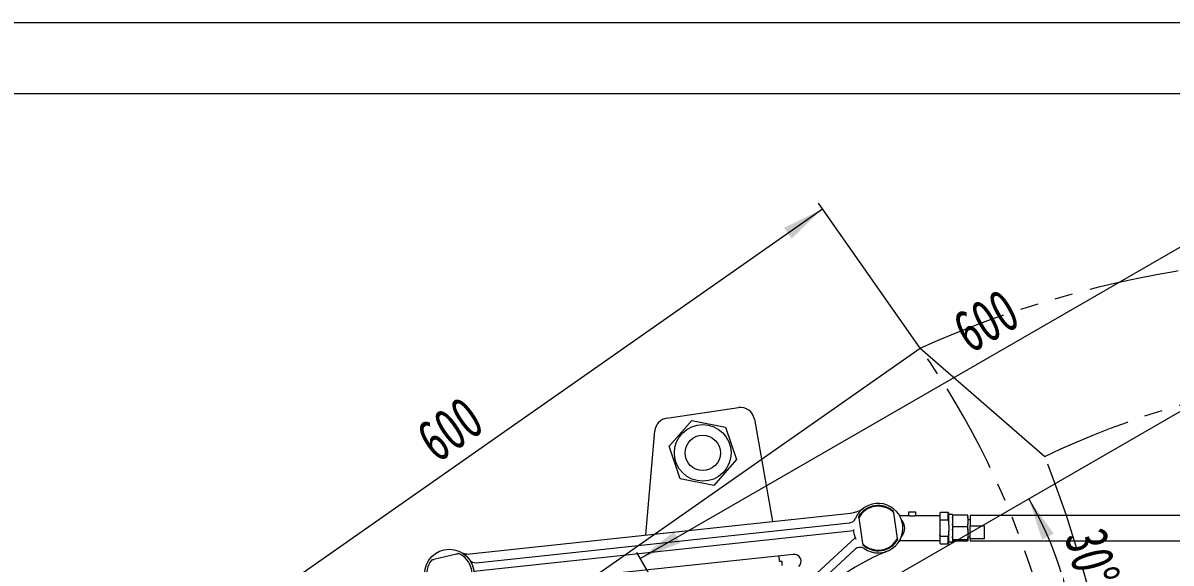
# Paper-space layout '草迹图' of a CAD drawing. Header units: millimetres. Extents: x 0 to 420, y 0 to 297.
# Drawn here: x 59.2 to 140.2, y 258.9 to 297 of the extents above; entities that cross this region are included whole.
import ezdxf

# ---------------------------------------------------------------- set-up
doc = ezdxf.new("R2010")
doc.units = ezdxf.units.MM
doc.linetypes.add('PHANTOM', pattern=[12.7, 6.35, -1.27, 1.27, -1.27, 1.27, -1.27])
doc.layers.get('0').update_dxf_attribs({"lineweight": 18})
for name, color, linetype, lineweight in [('双点划线层', 7, 'PHANTOM', 18), ('标注层', 7, 'Continuous', 15), ('细实线层', 7, 'Continuous', 18)]:
    doc.layers.add(name, color=color, linetype=linetype, lineweight=lineweight)
doc.styles.add('SLDTEXTSTYLE6', font='', dxfattribs={"width": 0.7})
doc.styles.get('SLDTEXTSTYLE6').set_extended_font_data('宋体')
doc.dimstyles.new('SLDDIMSTYLE0', dxfattribs={"dimtxt": 3, "dimasz": 3, "dimexe": 0, "dimexo": 0.0625, "dimgap": 0.75, "dimtad": 1, "dimdec": 4, "dimlfac": 10, "dimzin": 12, "dimdsep": 46, "dimtxsty": 'SLDTEXTSTYLE6', "dimcen": 0.09, "dimdle": 6, "dimazin": 3, "dimtfac": 1, "dimtdec": 3, "dimtofl": 0, "dimtmove": 0, "dimatfit": 3, "dimfxl": 1, "dimfrac": 2, "dimtolj": 1, "dimarcsym": 0})
doc.dimstyles.new('SLDDIMSTYLE5', dxfattribs={"dimtxt": 3, "dimasz": 3, "dimexe": 0, "dimexo": 0.0625, "dimgap": 0.75, "dimtad": 1, "dimdec": 6, "dimlfac": 10, "dimrnd": 1e-09, "dimzin": 12, "dimdsep": 46, "dimtxsty": 'SLDTEXTSTYLE6', "dimcen": 0.09, "dimdle": 6, "dimadec": 0, "dimazin": 3, "dimtfac": 1, "dimtdec": 3, "dimtofl": 0, "dimtmove": 0, "dimatfit": 3, "dimfxl": 1, "dimfrac": 2, "dimtolj": 1, "dimarcsym": 0})

# ---------------------------------------------------------------- blocks, each defined once
blk = doc.blocks.new('*X44')
at = {"layer": '标注层'}
for points in [[(80.448, 244.59), (78.672, 247.051), (78.014, 246.404)], [(82.013, 239.627), (81.06, 236.745), (81.97, 236.592)]]:
    blk.add_hatch(color=256, dxfattribs=at).paths.add_polyline_path(points, flags=0)
for start, end in [(35, 71.47896), (0, 35), (323.52104, 0)]:
    blk.add_arc((73.361, 239.627), 8.653, start, end, dxfattribs=at)
at = {"layer": '标注层', "insert": (84.251, 246.722), "char_height": 3, "width": 8.36661, "attachment_point": 1, "rotation": 287.5, "style": 'SLDTEXTSTYLE6'}
blk.add_mtext('35%%D', dxfattribs=at)
blk = doc.blocks.new('*X46')
at = {"layer": '标注层'}
for points in [[(130.174, 263.41), (131.109, 260.522), (131.934, 260.937)], [(133.639, 250.478), (133.927, 253.5), (133.005, 253.446)]]:
    blk.add_hatch(color=256, dxfattribs=at).paths.add_polyline_path(points, flags=0)
blk.add_arc((107.775, 250.478), 25.864, 0, 30, dxfattribs=at)
at = {"layer": '标注层', "insert": (135.59, 261.546), "char_height": 3, "width": 8.11528, "attachment_point": 1, "rotation": 285, "style": 'SLDTEXTSTYLE6'}
blk.add_mtext('30%%D', dxfattribs=at)
blk = doc.blocks.new('*X58')
at = {"layer": '标注层'}
for points in [[(115.625, 283.873), (112.903, 282.531), (113.433, 281.775)], [(66.476, 249.459), (69.198, 250.802), (68.669, 251.558)]]:
    blk.add_hatch(color=256, dxfattribs=at).paths.add_polyline_path(points, flags=0)
for p, q in [((66.476, 249.459), (115.625, 283.873)), ((122.51, 274.042), (115.339, 284.283)), ((73.361, 239.627), (66.19, 249.868))]:
    blk.add_line(p, q, dxfattribs=at)
at = {"layer": '标注层', "insert": (86.688, 268.332), "char_height": 3, "width": 10.3031, "attachment_point": 1, "rotation": 35, "style": 'SLDTEXTSTYLE6'}
blk.add_mtext('600', dxfattribs=at)
blk = doc.blocks.new('*X66')
at = {"layer": '标注层'}
for points in [[(154.717, 289.172), (151.889, 288.072), (152.35, 287.272)], [(102.756, 259.172), (105.585, 260.272), (105.123, 261.072)]]:
    blk.add_hatch(color=256, dxfattribs=at).paths.add_polyline_path(points, flags=0)
for p, q in [((159.737, 280.478), (154.467, 289.605)), ((102.756, 259.172), (154.717, 289.172)), ((107.775, 250.478), (102.506, 259.605))]:
    blk.add_line(p, q, dxfattribs=at)
at = {"layer": '标注层', "insert": (124.535, 276.212), "char_height": 3, "width": 10.26141, "attachment_point": 1, "rotation": 30, "style": 'SLDTEXTSTYLE6'}
blk.add_mtext('600', dxfattribs=at)

psp = doc.layouts.new('草迹图')

# ---------------------------------------------------------------- linework, layer by layer
at = {"color": 179, "linetype": 'Continuous', "lineweight": 0}
psp.add_line((420.00008801, 296.99990707), (0.00008801, 296.99990707), dxfattribs=at)
at = {"color": 179, "linetype": 'Continuous', "lineweight": 15}
psp.add_line((415.00008801, 291.99990707), (5.00008801, 291.99990707), dxfattribs=at)
at = {"color": 7, "linetype": 'Continuous', "lineweight": 0}
for p, q in [((104.63158938, 269.09321822), (109.67377215, 269.83629839)), ((110.80437786, 269.02063218), (112.07739642, 261.80098516)), ((104.78461918, 267.10792016), (106.3825239, 268.93184463)), ((106.3825239, 268.93184463), (108.76104119, 268.45998079)), ((108.76104119, 268.45998079), (109.54165376, 266.16419247)), ((103.13831495, 260.84293415), (103.78119263, 268.19105958)), ((105.56523175, 264.81213184), (104.78461918, 267.10792016)), ((109.54165376, 266.16419247), (107.94374904, 264.34026799)), ((107.94374904, 264.34026799), (105.56523175, 264.81213184)), ((90.51873923, 259.49042414), (117.58271609, 262.39102084)), ((118.16874265, 262.04396278), (118.4388934, 260.23094911)), ((120.64144277, 262.41241106), (120.62932317, 262.49374715)), ((120.91159351, 260.59939739), (120.64144277, 262.41241106)), ((121.07663091, 262.22858932), (121.01886969, 262.25759758)), ((121.21126873, 261.88315041), (121.15577214, 261.95114247)), ((121.69358441, 262.19668008), (121.21126873, 262.19668008)), ((121.69016808, 262.44668008), (121.69016808, 262.19571068)), ((122.19016808, 262.44668008), (121.69016808, 262.44668008)), ((123.84016808, 262.19668008), (122.19015085, 262.19668008)), ((122.19016808, 262.19667541), (122.19016808, 262.44668008)), ((123.89016808, 262.37168008), (123.89016808, 261.76889368)), ((123.89016808, 261.76889368), (123.89016808, 260.87446649)), ((124.49016808, 262.42168008), (123.94016808, 262.42168008)), ((124.49016808, 261.87620691), (123.94016808, 261.87620691)), ((124.54016808, 262.37168008), (124.49016808, 262.42168008)), ((124.49016808, 261.87620691), (124.49016808, 262.42168008)), ((124.49016808, 261.87620691), (124.54016808, 261.76889368)), ((124.54016808, 261.76889368), (124.54016808, 262.37168008)), ((124.79016808, 262.29668008), (124.54016808, 262.29668008)), ((124.54016808, 261.54105419), (124.54016808, 261.76889368)), ((124.79016808, 262.29668008), (124.79016808, 262.20726173)), ((124.81736493, 262.23297243), (124.79016808, 262.20803138)), ((124.79016808, 262.20726173), (124.79016808, 260.34668008)), ((125.84297124, 262.23297243), (124.81736493, 262.23297243)), ((125.84297124, 262.23297243), (125.87016808, 262.02093086)), ((125.87016808, 262.02093086), (125.87016808, 262.20803138)), ((125.87016808, 262.02093086), (125.87016808, 261.62962988)), ((126.04016808, 261.92168008), (125.87016808, 261.92168008)), ((173.04016808, 262.22168008), (126.04016808, 262.22168008)), ((126.04016808, 262.22168008), (126.04016808, 261.47843803)), ((117.80013309, 261.13519087), (91.01546311, 258.26452904)), ((91.16309097, 258.88378728), (117.52462691, 261.70909948)), ((124.54016808, 261.54105419), (124.54016808, 261.10230597)), ((124.54016808, 260.87446649), (124.54016808, 261.10230597)), ((124.81736493, 261.41758832), (124.79016808, 261.62962988)), ((125.84297124, 261.41758832), (124.81736493, 261.41758832)), ((125.84297124, 261.41758832), (125.87016808, 261.18060571)), ((125.87016808, 261.18060571), (125.87016808, 261.62962988)), ((125.87016808, 261.18060571), (125.87016808, 260.74327858)), ((126.04016808, 261.47843803), (127.04016808, 261.47843803)), ((126.04016808, 260.56615927), (126.04016808, 261.47843803)), ((127.04016808, 260.56615927), (127.04016808, 261.47843803)), ((113.7562584, 256.80671284), (117.92472955, 260.64873258)), ((117.84208398, 260.89858392), (117.81225587, 260.88505841)), ((118.4388934, 260.23094911), (118.451013, 260.14961302)), ((121.01886969, 260.38576259), (121.07663091, 260.41477085)), ((121.17727889, 260.71856685), (121.21126873, 260.76020976)), ((121.21126873, 260.44668008), (123.84016808, 260.44668008)), ((123.89016808, 260.87446649), (123.89016808, 260.27168008)), ((123.94016808, 260.76715326), (124.49016808, 260.76715326)), ((123.94016808, 260.22168008), (124.49016808, 260.22168008)), ((124.54016808, 260.87446649), (124.49016808, 260.76715326)), ((124.49016808, 260.22168008), (124.49016808, 260.76715326)), ((124.49016808, 260.22168008), (124.54016808, 260.27168008)), ((124.54016808, 260.27168008), (124.54016808, 260.87446649)), ((124.54016808, 260.34668008), (124.79016808, 260.34668008)), ((124.81736493, 260.50629597), (124.79016808, 260.74327858)), ((125.84297124, 260.50629597), (124.81736493, 260.50629597)), ((125.84297124, 260.41038774), (124.81736493, 260.41038774)), ((125.84297124, 260.50629597), (125.87016808, 260.48135493)), ((125.87016808, 260.74327858), (125.87016808, 260.48135493)), ((125.87016808, 260.72168008), (126.04016808, 260.72168008)), ((125.87016808, 260.48135493), (125.87016808, 260.43532879)), ((126.04016808, 260.56615927), (126.04016808, 260.42168008)), ((127.04016808, 260.56615927), (126.04016808, 260.56615927)), ((126.04016808, 260.42168008), (173.04016808, 260.42168008)), ((89.78702985, 259.48809786), (88.1753195, 259.09772656)), ((113.54754196, 259.47254478), (97.32315009, 257.7336866)), ((112.50761574, 259.36109011), (112.57515784, 258.97803983)), ((117.92708143, 259.83492138), (114.16289491, 256.36552496)), ((112.77515784, 258.97803983), (112.57515784, 258.97803983)), ((112.77515784, 258.67803983), (112.77515784, 258.97803983))]:
    psp.add_line(p, q, dxfattribs=at)
for centre, radius in [((107.16313647, 266.63605631), 2), ((107.16313647, 266.63605631), 1.25), ((89.27542811, 258.07803983), 1.75)]:
    psp.add_circle(centre, radius, dxfattribs=at)
for centre, radius, start, end in [((109.8195701, 268.846984), 1, 10, 98.3834892712), ((104.77738733, 268.10390383), 1, 98.3834892712, 175), ((119.54016808, 261.32168008), 1.75, 235.505905751, 156.8497780646), ((119.54016808, 261.32168008), 1.6, 47.0999171193, 149.8502513732), ((119.54016808, 261.32168008), 1.55, 44.7244051291, 152.2257633633), ((117.47134428, 262.20625234), 0.5, 276.1173556621, 336.8497780646), ((117.36958556, 264.37963226), 2, 276.1173556621, 282.1319132479), ((121.21126873, 262.49668008), 0.3, 243.3337457683, 270), ((120.54016808, 261.32168008), 0.875, 320.0827650934, 39.9172349066), ((123.84016808, 262.24668008), 0.05, 270, 0), ((123.94016808, 262.37168008), 0.05, 90, 180), ((119.54016808, 261.32168008), 1.75, 182.8415267023, 206.0647677451), ((119.54016808, 261.32168008), 1.55, 224.7244051291, 332.2257633633), ((119.54016808, 261.32168008), 1.6, 227.0999171193, 329.8502513732), ((121.21126873, 260.14668008), 0.3, 90.0000008538, 116.6662559392), ((123.84016808, 260.39668008), 0.05, 0, 90), ((123.94016808, 260.27168008), 0.05, 180, 270), ((89.27542811, 258.07803983), 1.6, 322.2401976341, 64.990531888), ((90.4654566, 259.987577), 0.5, 238.0687330484, 276.1173556621), ((113.60082459, 258.97539193), 0.5, 312.6663173441, 96.1173556621), ((118.26594519, 259.46726481), 0.5, 55.505905751, 132.6663173441), ((89.27542811, 258.07803983), 1.6, 142.2401976342, 244.990531888), ((91.10980833, 259.38094013), 0.5, 215.3849332596, 276.1173556621), ((126.18823729, 244.86368276), 16, 115.8273569573, 158.0761580587)]:
    psp.add_arc(centre, radius, start, end, dxfattribs=at)
for points, knots in [([(117.78991185, 262.4242996), (117.8655247, 262.44332898), (118.00928349, 262.47950856), (118.19612218, 262.55545474), (118.36618041, 262.6420359), (118.47246151, 262.70987073), (118.52680704, 262.74842468), (118.52722957, 262.74872443)], [0, 0, 0, 0, 0.21235611811, 0.40374171365, 0.59572680425, 0.81027965271, 0.81196085037, 0.81196085037, 0.81196085037, 0.81196085037]), ([(118.24429224, 262.49777778), (118.26976347, 262.52468523), (118.35056202, 262.61003965), (118.45308314, 262.69447826), (118.51852348, 262.74264266), (118.52475296, 262.74699436), (118.52722957, 262.74872443)], [0, 0, 0, 0, 0.06369506056, 0.202050211, 0.30881684819, 0.37927487394, 0.37927487394, 0.37927487394, 0.37927487394]), ([(118.15662305, 262.12529887), (118.15876449, 262.11092743), (118.16278269, 262.08396081), (118.1668452, 262.05669685), (118.16874265, 262.04396278)], [0, 0, 0, 0, 0.043825339821, 0.082234078781, 0.082234078781, 0.082234078781, 0.082234078781]), ([(121.92777192, 262.1602972), (121.90037206, 262.16151473), (121.84560232, 262.16394846), (121.77376471, 262.17592589), (121.72055016, 262.18811568), (121.69164258, 262.19625678), (121.69308223, 262.1958517), (121.69358441, 262.1957104)], [0, 0, 0, 0, 0.05235783936, 0.10465838147, 0.15835665721, 0.21264258576, 0.24172210831, 0.24172210831, 0.24172210831, 0.24172210831]), ([(122.19015085, 262.19667529), (122.1901566, 262.19667689), (122.19471755, 262.19794607), (122.1790133, 262.19345178), (122.14260832, 262.18384908), (122.08048937, 262.17097359), (122.00558089, 262.16119216), (121.95230082, 262.16057933), (121.92777192, 262.1602972)], [0, 0, 0, 0, 0.00006974762, 0.05538527268, 0.1106141107, 0.16766482789, 0.22586756498, 0.27552286233, 0.27552286233, 0.27552286233, 0.27552286233]), ([(123.94016808, 261.87620691), (123.93714885, 261.87587712), (123.93045414, 261.87514585), (123.91975977, 261.8684867), (123.90712216, 261.85359323), (123.89297039, 261.81980538), (123.89128906, 261.78925936), (123.89016808, 261.76889368)], [0, 0, 0, 0, 0.00914465981, 0.02027699564, 0.03718558839, 0.06795974048, 0.12952314367, 0.12952314367, 0.12952314367, 0.12952314367]), ([(124.79016808, 262.02093086), (124.7906139, 262.02590828), (124.79696254, 262.09678871), (124.80753494, 262.16735836), (124.81736493, 262.23297243)], [0, 0, 0, 0, 0.01501817851, 0.21386505506, 0.21386505506, 0.21386505506, 0.21386505506]), ([(125.87016808, 262.20803138), (125.86973861, 262.20859577), (125.86339426, 262.21693298), (125.85282501, 262.22523366), (125.84297124, 262.23297243)], [0, 0, 0, 0, 0.00251514814, 0.03715435542, 0.03715435542, 0.03715435542, 0.03715435542]), ([(124.79016808, 261.18060571), (124.79113033, 261.19236733), (124.79761093, 261.27158033), (124.80828, 261.35043881), (124.81736493, 261.41758832)], [0, 0, 0, 0, 0.03543004351, 0.23861679956, 0.23861679956, 0.23861679956, 0.23861679956]), ([(125.87016808, 261.62962988), (125.86972227, 261.62465247), (125.86337363, 261.55377204), (125.85280122, 261.48320238), (125.84297124, 261.41758832)], [0, 0, 0, 0, 0.01501817851, 0.21386505506, 0.21386505506, 0.21386505506, 0.21386505506]), ([(120.92371311, 260.5180613), (120.92157168, 260.53243274), (120.91755348, 260.55939936), (120.91349097, 260.58666332), (120.91159351, 260.59939739)], [0, 0, 0, 0, 0.043825339821, 0.082234078781, 0.082234078781, 0.082234078781, 0.082234078781]), ([(123.94016808, 260.76715326), (123.93714885, 260.76748305), (123.93045414, 260.76821432), (123.91975977, 260.77487347), (123.90712216, 260.78976694), (123.89297039, 260.82355479), (123.89128906, 260.85410081), (123.89016808, 260.87446649)], [0, 0, 0, 0, 0.00914465981, 0.02027699564, 0.03718558839, 0.06795974048, 0.12952314367, 0.12952314367, 0.12952314367, 0.12952314367]), ([(124.79016808, 260.48135493), (124.79059756, 260.48191931), (124.79694191, 260.49025652), (124.80751116, 260.4985572), (124.81736493, 260.50629597)], [0, 0, 0, 0, 0.00251514814, 0.03715435542, 0.03715435542, 0.03715435542, 0.03715435542]), ([(125.87016808, 260.74327858), (125.86920584, 260.73151696), (125.86272524, 260.65230396), (125.85205616, 260.57344547), (125.84297124, 260.50629597)], [0, 0, 0, 0, 0.03543004351, 0.23861679956, 0.23861679956, 0.23861679956, 0.23861679956]), ([(125.87016808, 260.43532879), (125.86973861, 260.4347644), (125.86339426, 260.42642719), (125.85282501, 260.41812651), (125.84297124, 260.41038774)], [0, 0, 0, 0, 0.00251514814, 0.03715435542, 0.03715435542, 0.03715435542, 0.03715435542]), ([(89.95185695, 259.52802053), (89.95184954, 259.52801873), (89.95176595, 259.52799848), (89.94854422, 259.52721815), (89.93563342, 259.52409104), (89.90822076, 259.51745143), (89.85694842, 259.50503279), (89.81310519, 259.49441355), (89.78702985, 259.48809786)], [0, 0, 0, 0, 0.00166622874, 0.01878988255, 0.03595920409, 0.06351576039, 0.10650457294, 0.16959302018, 0.16959302018, 0.16959302018, 0.16959302018]), ([(120.19561153, 259.69906063), (120.19493559, 259.69878756), (120.09975097, 259.66033344), (119.91046463, 259.5817733), (119.65411952, 259.46942815), (119.42180147, 259.36321243), (119.2861823, 259.29826855), (119.21766251, 259.26545651)], [0, 0, 0, 0, 0.0022936454, 0.3229883008, 0.6447981971, 0.8551711804, 1.0699975315, 1.0699975315, 1.0699975315, 1.0699975315]), ([(88.1753195, 259.09772656), (88.17096201, 259.09667114), (88.14205012, 259.08966841), (88.09781394, 259.07895399), (88.05148919, 259.0677337), (88.02482299, 259.0612749), (88.01206912, 259.05818579), (88.01090108, 259.05790288), (88.0104924, 259.0578039)], [0, 0, 0, 0, 0.01059908126, 0.07032483716, 0.10722612873, 0.13344911765, 0.15694695118, 0.16959302018, 0.16959302018, 0.16959302018, 0.16959302018])]:
    psp.add_open_spline(points, degree=3, knots=knots, dxfattribs=at)
psp.add_open_spline([(90.51873923, 259.49042414), (90.46273359, 259.48924944), (90.3507223, 259.48690004), (90.25091132, 259.53779028), (90.20100583, 259.5632354)], degree=3, dxfattribs=at)
at = {"layer": '双点划线层'}
for centre, radius, start, end in [((73.36057166, 239.62716248), 60, 325, 35), ((42.76232701, 231.97006448), 95, 338.761018259, 21.238981741)]:
    psp.add_arc(centre, radius, start, end, dxfattribs=at)
for points, knots in [([(122.50969432, 274.04174867), (148.45952084, 285.70224501), (196.23749045, 280.46419017), (220.31010691, 235.21417352), (226.86362302, 212.55913477), (226.86362302, 200.89693049)], [0, 0, 0, 0, 89.296800262, 123.2599750438, 163.0143961453, 163.0143961453, 163.0143961453, 163.0143961453]), ([(131.30969432, 266.38465067), (155.30711471, 277.9359228), (204.73690179, 273.34703004), (243.29252316, 201.31727091), (242.65767526, 142.88044496), (170.62121366, 135.60482969)], [0, 0, 0, 0, 101.4794959492, 139.2948273943, 288.8179804275, 288.8179804275, 288.8179804275, 288.8179804275])]:
    psp.add_open_spline(points, degree=3, knots=knots, dxfattribs=at)
at = {"layer": '细实线层'}
for p, q in [((107.77515784, 250.47803983), (159.73680483, 280.4781107)), ((73.36057166, 239.62716248), (122.50969432, 274.04174867)), ((122.50969432, 274.04174867), (131.30969432, 266.38465067))]:
    psp.add_line(p, q, dxfattribs=at)

# ---------------------------------------------------------------- dimensions: what is measured, and where the dimension line sits
at = {"layer": '标注层'}
for base, p1, p2, angle, picture, middle in [((154.717388109, 289.1719954902), (107.7751578423, 250.4780398274), (159.7368048308, 280.4781107037), 30, '*X66', (128.7365646148, 274.171960052)), ((115.6254323216, 283.8734937148), (73.3605716613, 239.6271624847), (122.5096943186, 274.0417486658), 35, '*X58', (91.0508709929, 266.6662006242))]:
    dim = psp.add_linear_dim(base=base, p1=p1, p2=p2, angle=angle, dimstyle='SLDDIMSTYLE5', override={"dimsah": 1, "dimtzin": 12}, dxfattribs=at)
    dim.commit()
    dim.dimension.update_dxf_attribs({"geometry": picture, "text_midpoint": middle, "dimtype": 160})
for base, line1, line2, picture, middle in [((132.75792428, 257.17215192), ((159.73680483, 280.4781107), (107.77515784, 250.47803983)), ((167.77515784, 250.47803983), (107.77515784, 250.47803983)), '*X46', (132.75792428, 257.17215192)), ((81.6126499, 242.22903276), ((122.50969432, 274.04174867), (73.36057166, 239.62716248)), ((89.15438801, 239.62716248), (73.36057166, 239.62716248)), '*X44', (81.6126499, 242.22903276))]:
    dim = psp.add_angular_dim_2l(base=base, line1=line1, line2=line2, dimstyle='SLDDIMSTYLE0', override={"dimtad": 1, "dimtih": 0, "dimtoh": 0, "dimsah": 1, "dimtdec": 2, "dimtzin": 12}, dxfattribs=at)
    dim.commit()
    dim.dimension.update_dxf_attribs({"geometry": picture, "text_midpoint": middle, "dimtype": 162})

doc.saveas('drawing.dxf')
